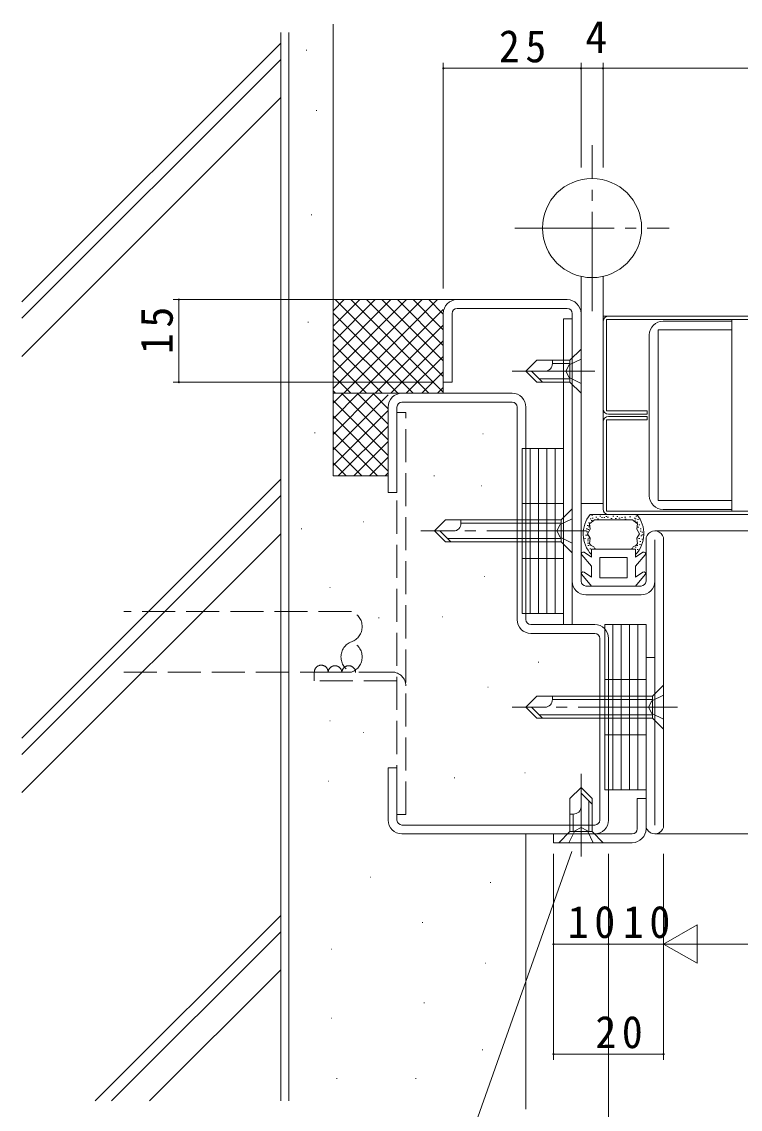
# Model space of a CAD drawing. Units: millimetres, scale not verified. Extents: x -1276 to 199, y -420 to 144.
# Drawn here: x -327.6 to -197.2, y -319.6 to -122.2 of the extents above; entities that cross this region are included whole.
import ezdxf
from ezdxf.enums import TextEntityAlignment as Align

# ---------------------------------------------------------------- set-up
doc = ezdxf.new("R2010")
doc.units = ezdxf.units.MM
doc.header["$LTSCALE"] = 2
for name, pattern in [('CHAIN2', [12, 9, -1, 1, -1]), ('DASHED3', [4, 3, -1]), ('DOUBLE_CHAIN2', [12.8, 9, -1, 0.6, -0.6, 0.6, -1])]:
    doc.linetypes.add(name, pattern=pattern)
for name, color, linetype, lineweight in [('0-3_YKK_12', 2, 'Continuous', 9), ('0-4_YSS_K', 3, 'Continuous', 9), ('0-5_YKK_D', 6, 'Continuous', 9), ('0-6_YKK_13', 4, 'Continuous', 9), ('0-7_YKK_11', 7, 'Continuous', 9)]:
    doc.layers.add(name, color=color, linetype=linetype, lineweight=lineweight)
doc.styles.add('ＭＳ ゴシック', font='')
doc.styles.get('ＭＳ ゴシック').set_extended_font_data('MS Gothic')

msp = doc.modelspace()

# ---------------------------------------------------------------- linework, layer by layer
at = {"layer": '0-3_YKK_12'}
for p, q in [((-221.128, -175.621), (-222.128, -175.621)), ((-87.628, -214.621), (-212.728, -214.621)), ((-212.728, -269.621), (-87.628, -269.621))]:
    msp.add_line(p, q, dxfattribs=at)
at = {"layer": '0-4_YSS_K'}
for p, q in [((-280.628, -318.121), (-280.628, -124.121)), ((-279.128, -318.121), (-279.128, -124.121)), ((-271.128, -204.621), (-271.128, -122.621)), ((-327.628, -173.026), (-280.628, -126.026)), ((-275.998, -127.33), (-275.898, -127.33)), ((-327.628, -175.996), (-280.628, -128.996)), ((-327.628, -182.926), (-280.628, -135.926)), ((-274.168, -138.305), (-274.068, -138.305)), ((-275.083, -157.205), (-274.983, -157.205)), ((-248.628, -172.621), (-271.128, -172.621)), ((-271.128, -188.776), (-254.973, -172.621)), ((-271.128, -185.947), (-257.802, -172.621)), ((-271.128, -183.119), (-260.63, -172.621)), ((-271.128, -180.29), (-263.459, -172.621)), ((-271.128, -177.462), (-266.287, -172.621)), ((-271.128, -174.633), (-269.116, -172.621)), ((-253.743, -189.621), (-270.743, -172.621)), ((-269.145, -189.621), (-252.145, -172.621)), ((-251.128, -189.408), (-267.915, -172.621)), ((-251.128, -186.58), (-265.087, -172.621)), ((-251.128, -183.751), (-262.258, -172.621)), ((-251.128, -180.923), (-259.43, -172.621)), ((-251.128, -178.094), (-256.601, -172.621)), ((-251.128, -175.266), (-253.773, -172.621)), ((-256.572, -189.621), (-271.128, -175.065)), ((-266.317, -189.621), (-251.128, -174.432)), ((-275.693, -176.715), (-275.593, -176.715)), ((-263.488, -189.621), (-251.128, -177.261)), ((-259.4, -189.621), (-271.128, -177.893)), ((-262.229, -189.621), (-271.128, -180.722)), ((-260.66, -189.621), (-251.128, -180.089)), ((-265.057, -189.621), (-271.128, -183.55)), ((-257.831, -189.621), (-251.128, -182.918)), ((-267.886, -189.621), (-271.128, -186.379)), ((-255.003, -189.621), (-251.128, -185.746)), ((-270.714, -189.621), (-271.128, -189.207)), ((-252.174, -189.621), (-251.128, -188.575)), ((-271.128, -197.084), (-263.665, -189.621)), ((-271.128, -194.256), (-266.493, -189.621)), ((-271.128, -191.427), (-269.322, -189.621)), ((-271.128, -199.913), (-261.128, -189.913)), ((-261.128, -200.915), (-271.128, -190.915)), ((-261.128, -198.086), (-269.593, -189.621)), ((-261.128, -195.258), (-266.765, -189.621)), ((-261.128, -192.429), (-263.936, -189.621)), ((-271.128, -202.741), (-261.128, -192.741)), ((-261.128, -203.743), (-271.128, -193.743)), ((-274.473, -196.835), (-274.373, -196.835)), ((-263.079, -204.621), (-271.128, -196.571)), ((-270.179, -204.621), (-261.128, -195.57)), ((-243.971, -196.977), (-243.871, -196.977)), ((-265.907, -204.621), (-271.128, -199.4)), ((-267.351, -204.621), (-261.128, -198.398)), ((-264.523, -204.621), (-261.128, -201.226)), ((-268.735, -204.621), (-271.128, -202.228)), ((-327.628, -252.222), (-280.628, -205.222)), ((-261.128, -204.621), (-271.128, -204.621)), ((-261.694, -204.621), (-261.128, -204.055)), ((-252.818, -204.598), (-252.717, -204.598)), ((-244.276, -206.427), (-244.176, -206.427)), ((-244.276, -206.427), (-244.176, -206.427)), ((-327.628, -255.192), (-280.628, -208.192)), ((-265.627, -212.992), (-265.527, -212.992)), ((-327.628, -262.122), (-280.628, -215.122)), ((-276.914, -214.211), (-276.814, -214.211)), ((-243.666, -222.889), (-243.566, -222.889)), ((-271.728, -224.881), (-271.628, -224.881)), ((-262.881, -230.368), (-262.781, -230.368)), ((-251.292, -230.205), (-251.192, -230.205)), ((-233.904, -238.436), (-233.804, -238.436)), ((-243.056, -243.009), (-242.956, -243.009)), ((-271.731, -249.105), (-271.631, -249.105)), ((-265.63, -251.239), (-265.53, -251.239)), ((-236.345, -258.556), (-236.245, -258.556)), ((-272.036, -260.08), (-271.936, -260.08)), ((-249.157, -259.47), (-249.057, -259.47)), ((-236.128, -269.621), (-236.128, -319.621)), ((-264.41, -277.456), (-264.31, -277.456)), ((-242.607, -278.469), (-242.507, -278.469)), ((-314.331, -318.121), (-280.628, -284.418)), ((-254.953, -285.687), (-254.853, -285.687)), ((-311.361, -318.121), (-280.628, -287.388)), ((-271.426, -290.564), (-271.326, -290.564)), ((-243.485, -293.076), (-243.385, -293.076)), ((-304.431, -318.121), (-280.628, -294.318)), ((-254.648, -300.319), (-254.548, -300.319)), ((-271.426, -303.063), (-271.326, -303.063)), ((-244.069, -308.852), (-243.969, -308.852)), ((-270.511, -314.037), (-270.411, -314.037)), ((-256.173, -314.037), (-256.073, -314.037)), ((-256.173, -314.037), (-256.073, -314.037))]:
    msp.add_line(p, q, dxfattribs=at)
at = {"layer": '0-4_YSS_K', "linetype": 'DOUBLE_CHAIN2'}
for p, q in [((-251.128, -187.621), (-251.128, -189.621)), ((-258.628, -189.621), (-271.128, -189.621)), ((-258.628, -189.621), (-269.128, -189.621))]:
    msp.add_line(p, q, dxfattribs=at)
at = {"layer": '0-4_YSS_K', "linetype": 'DASHED3'}
for p, q in [((-267.77, -229.24), (-309.128, -229.24)), ((-309.128, -240.24), (-267.77, -240.24))]:
    msp.add_line(p, q, dxfattribs=at)
for centre, radius, start, end in [((-268.77, -231.99), 2.926, 289.98309, 70.01689), ((-266.77, -237.49), 2.926, 109.98309, 250.01689), ((-268.77, -237.49), 2.926, 289.98309, 70.01689), ((-273.278, -240.24), 1.25, 0, 180.00018), ((-270.778, -240.349), 1.25, 359.99429, 179.99448), ((-268.278, -240.349), 1.25, 359.99429, 179.99448)]:
    msp.add_arc(centre, radius, start, end, dxfattribs=at)
at = {"layer": '0-5_YKK_D'}
for p, q in [((-251.128, -170.621), (-251.128, -129.621)), ((-226.128, -148.621), (-226.128, -129.621)), ((-226.128, -148.621), (-226.128, -129.621)), ((-222.128, -148.621), (-222.128, -129.621)), ((-222.128, -148.621), (-222.128, -129.621)), ((-251.128, -130.621), (-226.128, -130.621)), ((-226.128, -130.621), (-222.128, -130.621)), ((-222.128, -130.621), (49.872, -130.621)), ((-253.128, -172.621), (-300.128, -172.621)), ((-299.128, -187.621), (-299.128, -172.621)), ((-253.128, -187.621), (-300.128, -187.621)), ((-227.776, -272.823), (-247.916, -329.64)), ((-231.128, -273.221), (-231.128, -310.621)), ((-231.128, -273.221), (-231.128, -290.621)), ((-221.128, -273.221), (-221.128, -290.621)), ((-221.128, -273.221), (-221.128, -330.621)), ((-221.128, -273.221), (-221.128, -290.621)), ((-211.128, -273.221), (-211.128, -310.621)), ((-211.128, -273.221), (-211.128, -290.621)), ((-211.128, -273.221), (-211.128, -290.621)), ((-211.128, -289.621), (-205.066, -286.121)), ((-205.066, -293.121), (-205.066, -286.121)), ((-221.128, -289.621), (-231.128, -289.621)), ((-221.128, -289.621), (-211.128, -289.621)), ((-211.128, -289.621), (-205.066, -293.121)), ((-211.128, -289.621), (-199.004, -289.621)), ((-204.128, -289.621), (31.872, -289.621)), ((-231.128, -309.621), (-211.128, -309.621))]:
    msp.add_line(p, q, dxfattribs=at)
for centre, start, end in [((-251.128, -130.621), 0, 180), ((-251.128, -130.621), 180, 0), ((-226.128, -130.621), 0, 180), ((-226.128, -130.621), 0, 180), ((-226.128, -130.621), 180, 0), ((-226.128, -130.621), 180, 0), ((-222.128, -130.621), 0, 180), ((-222.128, -130.621), 0, 180), ((-222.128, -130.621), 180, 0), ((-222.128, -130.621), 180, 0), ((-299.128, -172.621), 90, 270), ((-299.128, -172.621), 270, 90), ((-299.128, -187.621), 90, 270), ((-299.128, -187.621), 270, 90), ((-231.128, -289.621), 0, 180), ((-231.128, -289.621), 180, 0), ((-221.128, -289.621), 0, 180), ((-221.128, -289.621), 0, 180), ((-221.128, -289.621), 180, 0), ((-221.128, -289.621), 180, 0), ((-231.128, -309.621), 0, 180), ((-231.128, -309.621), 180, 0), ((-211.128, -309.621), 0, 180), ((-211.128, -309.621), 180, 0)]:
    msp.add_arc(centre, 0.106, start, end, dxfattribs=at)
at = {"layer": '0-6_YKK_13', "linetype": 'CHAIN2'}
for p, q in [((-224.128, -174.69), (-224.128, -144.552)), ((-238.128, -159.621), (-210.128, -159.621)), ((-223.628, -185.621), (-238.628, -185.621)), ((-225.228, -214.621), (-255.228, -214.621)), ((-208.628, -246.621), (-238.628, -246.621)), ((-226.128, -273.721), (-226.128, -258.721))]:
    msp.add_line(p, q, dxfattribs=at)
at = {"layer": '0-6_YKK_13'}
for p, q in [((-226.128, -168.396), (-226.128, -209.621)), ((-222.128, -168.396), (-222.128, -209.621)), ((-221.128, -175.621), (-87.628, -175.621)), ((-222.128, -192.421), (-222.128, -176.621)), ((-221.528, -176.221), (-221.528, -192.821)), ((-87.628, -176.221), (-221.528, -176.221)), ((-198.728, -176.221), (-198.728, -211.021)), ((-226.128, -181.621), (-228.128, -183.621)), ((-226.128, -189.621), (-226.128, -181.621)), ((-234.128, -183.621), (-236.128, -185.621)), ((-228.128, -183.621), (-234.128, -183.621)), ((-231.328, -184.221), (-231.328, -183.621)), ((-228.128, -183.621), (-228.128, -187.621)), ((-228.128, -184.221), (-231.328, -184.221)), ((-234.128, -187.621), (-236.128, -185.621)), ((-233.128, -187.621), (-235.128, -185.621)), ((-228.128, -187.021), (-233.728, -187.021)), ((-228.128, -187.621), (-234.128, -187.621)), ((-226.128, -189.621), (-228.128, -187.621)), ((-221.528, -192.821), (-214.128, -192.821)), ((-214.128, -193.421), (-221.128, -193.421)), ((-214.128, -192.821), (-214.128, -193.421)), ((-222.128, -194.821), (-222.128, -210.621)), ((-221.528, -194.421), (-214.128, -194.421)), ((-221.528, -211.021), (-221.528, -194.421)), ((-214.128, -193.821), (-221.128, -193.821)), ((-214.128, -194.421), (-214.128, -193.821)), ((-235.328, -199.621), (-236.828, -199.621)), ((-236.828, -229.621), (-236.828, -199.621)), ((-235.328, -229.621), (-235.328, -199.621)), ((-233.828, -199.621), (-235.328, -199.621)), ((-235.328, -229.621), (-235.328, -199.621)), ((-233.828, -229.621), (-233.828, -199.621)), ((-232.328, -199.621), (-233.828, -199.621)), ((-233.828, -229.621), (-233.828, -199.621)), ((-232.328, -229.621), (-232.328, -199.621)), ((-230.828, -199.621), (-232.328, -199.621)), ((-232.328, -229.621), (-232.328, -199.621)), ((-229.328, -199.621), (-230.828, -199.621)), ((-230.828, -229.621), (-230.828, -199.621)), ((-230.828, -229.621), (-230.828, -199.621)), ((-229.328, -229.621), (-229.328, -199.621)), ((-227.728, -210.621), (-229.728, -212.621)), ((-227.728, -218.621), (-227.728, -210.621)), ((-226.128, -209.621), (-223.128, -209.621)), ((-225.128, -209.621), (-222.128, -209.621)), ((-87.628, -211.021), (-221.528, -211.021)), ((-250.728, -212.621), (-252.728, -214.621)), ((-229.728, -212.621), (-250.728, -212.621)), ((-247.928, -213.221), (-247.928, -212.621)), ((-229.728, -213.221), (-247.928, -213.221)), ((-229.728, -212.621), (-229.728, -216.621)), ((-224.795, -213.146), (-224.595, -213.146)), ((-215.985, -211.621), (-224.471, -211.621)), ((-224.461, -212.406), (-224.261, -212.406)), ((-224.27, -212.704), (-224.07, -212.704)), ((-224.21, -211.774), (-224.01, -211.774)), ((-224.115, -212.323), (-223.915, -212.323)), ((-223.747, -212.621), (-216.709, -212.621)), ((-223.435, -212.119), (-223.235, -212.119)), ((-223.149, -212.405), (-222.949, -212.405)), ((-222.702, -211.922), (-222.502, -211.922)), ((-222.434, -212.19), (-222.234, -212.19)), ((-221.987, -212.208), (-221.787, -212.208)), ((-221.63, -211.976), (-221.43, -211.976)), ((-221.362, -212.119), (-221.161, -212.119)), ((-221.128, -211.621), (-87.628, -211.621)), ((-220.7, -212.351), (-220.5, -212.351)), ((-220.361, -211.94), (-220.161, -211.94)), ((-219.914, -212.351), (-219.714, -212.351)), ((-219.628, -212.012), (-219.428, -212.012)), ((-219.235, -212.298), (-219.035, -212.298)), ((-218.806, -212.155), (-218.606, -212.155)), ((-218.216, -212.101), (-218.016, -212.101)), ((-218.144, -212.494), (-217.944, -212.494)), ((-217.304, -212.029), (-217.104, -212.029)), ((-216.624, -211.655), (-216.424, -211.655)), ((-216.5, -212.315), (-216.3, -212.315)), ((-216.433, -212.764), (-216.233, -212.764)), ((-216.314, -212.418), (-216.114, -212.418)), ((-216.194, -211.917), (-215.994, -211.917)), ((-216.027, -213.003), (-215.827, -213.003)), ((-215.896, -212.526), (-215.696, -212.526)), ((-250.728, -216.621), (-252.728, -214.621)), ((-249.728, -216.621), (-251.728, -214.621)), ((-225.308, -214.613), (-225.108, -214.613)), ((-225.177, -214.219), (-224.977, -214.219)), ((-225.105, -214.804), (-224.905, -214.804)), ((-225.01, -213.623), (-224.81, -213.623)), ((-224.902, -214.351), (-224.702, -214.351)), ((-224.771, -213.85), (-224.571, -213.85)), ((-224.735, -213.611), (-224.535, -213.611)), ((-215.836, -213.921), (-215.636, -213.921)), ((-215.622, -213.539), (-215.422, -213.539)), ((-215.419, -214.255), (-215.219, -214.255)), ((-215.395, -214.673), (-215.195, -214.673)), ((-215.097, -214.816), (-214.897, -214.816)), ((-229.728, -216.621), (-250.728, -216.621)), ((-229.728, -216.021), (-250.328, -216.021)), ((-227.728, -218.621), (-229.728, -216.621)), ((-225.511, -216.009), (-225.311, -216.009)), ((-225.32, -215.377), (-225.12, -215.377)), ((-225.141, -215.4), (-224.941, -215.4)), ((-224.979, -216.424), (-224.779, -216.424)), ((-224.974, -216.092), (-224.774, -216.092)), ((-224.932, -216.846), (-224.732, -216.846)), ((-224.747, -215.925), (-224.547, -215.925)), ((-215.669, -215.997), (-215.469, -215.997)), ((-215.525, -217.081), (-215.325, -217.081)), ((-215.466, -216.518), (-215.266, -216.518)), ((-215.264, -215.496), (-215.064, -215.496)), ((-215.109, -216.104), (-214.909, -216.104)), ((-215.061, -215.353), (-214.861, -215.353)), ((-224.228, -221.021), (-225.972, -218.942)), ((-224.228, -219.402), (-225.576, -218.5)), ((-224.873, -217.233), (-224.673, -217.233)), ((-224.545, -217.855), (-224.345, -217.855)), ((-224.228, -219.402), (-224.228, -217.921)), ((-224.228, -217.921), (-220.228, -217.921)), ((-216.228, -217.921), (-220.228, -217.921)), ((-216.299, -217.585), (-216.099, -217.585)), ((-216.228, -219.402), (-216.228, -217.921)), ((-216.228, -219.402), (-214.88, -218.5)), ((-216.228, -221.021), (-214.484, -218.942)), ((-216.006, -217.257), (-215.806, -217.257)), ((-215.947, -217.961), (-215.747, -217.961)), ((-224.228, -223.002), (-224.228, -221.021)), ((-222.728, -223.121), (-222.728, -219.421)), ((-222.728, -219.421), (-217.728, -219.421)), ((-217.728, -223.121), (-217.728, -219.421)), ((-216.228, -223.002), (-216.228, -221.021)), ((-224.228, -224.621), (-225.972, -222.542)), ((-224.228, -223.002), (-225.576, -222.1)), ((-222.728, -223.121), (-217.728, -223.121)), ((-216.228, -223.002), (-214.88, -222.1)), ((-216.228, -224.621), (-214.484, -222.542)), ((-216.228, -224.621), (-224.228, -224.621)), ((-236.828, -229.621), (-235.328, -229.621)), ((-235.328, -229.621), (-233.828, -229.621)), ((-233.828, -229.621), (-232.328, -229.621)), ((-232.328, -229.621), (-230.828, -229.621)), ((-230.828, -229.621), (-229.328, -229.621)), ((-220.328, -231.621), (-221.828, -231.621)), ((-221.828, -261.621), (-221.828, -231.621)), ((-220.328, -261.621), (-220.328, -231.621)), ((-218.828, -231.621), (-220.328, -231.621)), ((-220.328, -261.621), (-220.328, -231.621)), ((-218.828, -261.621), (-218.828, -231.621)), ((-217.328, -231.621), (-218.828, -231.621)), ((-218.828, -261.621), (-218.828, -231.621)), ((-217.328, -261.621), (-217.328, -231.621)), ((-215.828, -231.621), (-217.328, -231.621)), ((-217.328, -261.621), (-217.328, -231.621)), ((-214.328, -231.621), (-215.828, -231.621)), ((-215.828, -261.621), (-215.828, -231.621)), ((-215.828, -261.621), (-215.828, -231.621)), ((-214.328, -261.621), (-214.328, -231.621)), ((-211.128, -242.621), (-213.128, -244.621)), ((-211.128, -250.621), (-211.128, -242.621)), ((-234.128, -244.621), (-236.128, -246.621)), ((-213.128, -244.621), (-234.128, -244.621)), ((-231.328, -245.221), (-231.328, -244.621)), ((-213.128, -244.621), (-213.128, -248.621)), ((-234.128, -248.621), (-236.128, -246.621)), ((-233.128, -248.621), (-235.128, -246.621)), ((-213.128, -245.221), (-231.328, -245.221)), ((-213.128, -248.621), (-234.128, -248.621)), ((-213.128, -248.021), (-233.728, -248.021)), ((-211.128, -250.621), (-213.128, -248.621)), ((-228.128, -263.221), (-226.128, -261.221)), ((-224.128, -263.221), (-226.128, -261.221)), ((-224.128, -264.221), (-226.128, -262.221)), ((-221.828, -261.621), (-220.328, -261.621)), ((-220.328, -261.621), (-218.828, -261.621)), ((-218.828, -261.621), (-217.328, -261.621)), ((-217.328, -261.621), (-215.828, -261.621)), ((-215.828, -261.621), (-214.328, -261.621)), ((-228.128, -269.221), (-228.128, -263.221)), ((-224.728, -269.221), (-224.728, -263.621)), ((-224.128, -269.221), (-224.128, -263.221)), ((-227.528, -266.021), (-228.128, -266.021)), ((-227.528, -269.221), (-227.528, -266.021)), ((-230.128, -271.221), (-228.128, -269.221)), ((-228.128, -269.221), (-224.128, -269.221)), ((-222.128, -271.221), (-224.128, -269.221)), ((-222.128, -271.221), (-230.128, -271.221))]:
    msp.add_line(p, q, dxfattribs=at)
at = {"layer": '0-6_YKK_13', "linetype": 'DASHED3'}
for p, q in [((-226.128, -183.421), (-228.281, -184.471)), ((-228.281, -184.471), (-228.892, -185.621)), ((-228.281, -186.771), (-228.892, -185.621)), ((-226.128, -187.821), (-228.281, -186.771)), ((-257.928, -193.121), (-259.528, -193.121)), ((-259.528, -193.121), (-259.528, -266.121)), ((-236.828, -209.621), (-235.328, -209.621)), ((-235.328, -209.621), (-233.828, -209.621)), ((-233.828, -209.621), (-232.328, -209.621)), ((-232.328, -209.621), (-230.828, -209.621)), ((-230.828, -209.621), (-229.328, -209.621)), ((-227.728, -212.421), (-229.881, -213.471)), ((-229.881, -213.471), (-230.492, -214.621)), ((-229.881, -215.771), (-230.492, -214.621)), ((-227.728, -216.821), (-229.881, -215.771)), ((-235.328, -219.621), (-236.828, -219.621)), ((-233.828, -219.621), (-235.328, -219.621)), ((-232.328, -219.621), (-233.828, -219.621)), ((-230.828, -219.621), (-232.328, -219.621)), ((-229.328, -219.621), (-230.828, -219.621)), ((-274.528, -241.84), (-274.528, -240.24)), ((-260.428, -240.24), (-274.528, -240.24)), ((-259.528, -241.84), (-274.528, -241.84)), ((-221.828, -241.621), (-220.328, -241.621)), ((-220.328, -241.621), (-218.828, -241.621)), ((-218.828, -241.621), (-217.328, -241.621)), ((-217.328, -241.621), (-215.828, -241.621)), ((-215.828, -241.621), (-214.328, -241.621)), ((-211.128, -244.421), (-213.281, -245.471)), ((-213.281, -245.471), (-213.892, -246.621)), ((-213.281, -247.771), (-213.892, -246.621)), ((-211.128, -248.821), (-213.281, -247.771)), ((-220.328, -251.621), (-221.828, -251.621)), ((-218.828, -251.621), (-220.328, -251.621)), ((-217.328, -251.621), (-218.828, -251.621)), ((-215.828, -251.621), (-217.328, -251.621)), ((-214.328, -251.621), (-215.828, -251.621)), ((-227.278, -269.068), (-226.128, -268.457)), ((-224.978, -269.068), (-226.128, -268.457)), ((-228.328, -271.221), (-227.278, -269.068)), ((-223.928, -271.221), (-224.978, -269.068))]:
    msp.add_line(p, q, dxfattribs=at)
msp.add_lwpolyline([(-259.528, -266.121), (-257.928, -266.121), (-257.928, -193.121)], dxfattribs=at)
at = {"layer": '0-6_YKK_13'}
for points in [[(-223.747, -212.621), (-223.803, -212.732), (-224.213, -213.04), (-224.57, -213.322), (-224.522, -213.77), (-224.445, -214.282), (-224.709, -214.727), (-224.928, -215.121), (-224.445, -215.96), (-224.498, -216.459), (-224.57, -216.92), (-224.479, -217.102), (-224.301, -217.255), (-223.803, -217.51)], [(-216.653, -217.51), (-216.155, -217.255), (-215.977, -217.102), (-215.886, -216.92), (-215.958, -216.459), (-216.011, -215.96), (-215.528, -215.121), (-215.747, -214.727), (-216.011, -214.282), (-215.934, -213.77), (-215.886, -213.322), (-216.242, -213.04), (-216.653, -212.732), (-216.709, -212.621)]]:
    msp.add_lwpolyline(points, dxfattribs=at)
msp.add_circle((-224.128, -159.621), 9, dxfattribs=at)
for centre, radius, start, end in [((-221.128, -176.621), 1, 90, 180), ((-232.66, -184.288), 1.333, 270, 2.86598), ((-221.128, -192.421), 1, 180, 270), ((-221.128, -194.821), 1, 90, 180), ((-221.128, -210.621), 1, 180, 270), ((-249.26, -213.288), 1.333, 270, 2.86598), ((-220.228, -215.121), 5.5, 140.48035, 223.34175), ((-220.228, -215.121), 5.5, 316.65823, 39.51962), ((-225.742, -218.75), 0.3, 56.21114, 220.00243), ((-220.228, -215.121), 4.3, 213.74989, 220.62927), ((-220.228, -215.121), 4.3, 319.3705, 326.24989), ((-214.714, -218.75), 0.3, 319.99756, 123.78885), ((-225.742, -222.35), 0.3, 56.21114, 220.00243), ((-214.714, -222.35), 0.3, 319.99756, 123.78885), ((-232.66, -245.288), 1.333, 270, 2.86598), ((-227.461, -264.689), 1.333, 267.134, 0)]:
    msp.add_arc(centre, radius, start, end, dxfattribs=at)
at = {"layer": '0-6_YKK_13', "linetype": 'DASHED3'}
msp.add_arc((-260.428, -242.74), 2.5, 0, 90, dxfattribs=at)
at = {"layer": '0-7_YKK_11'}
for p, q in [((-228.628, -172.621), (-248.628, -172.621)), ((-248.628, -174.221), (-228.628, -174.221)), ((-227.728, -175.121), (-227.728, -223.721)), ((-226.128, -223.721), (-226.128, -175.121)), ((-213.728, -179.021), (-213.728, -208.221)), ((-238.628, -189.621), (-258.628, -189.621)), ((-258.628, -191.221), (-238.628, -191.221)), ((-237.728, -192.121), (-237.728, -230.721)), ((-236.128, -230.721), (-236.128, -192.121)), ((-214.328, -216.221), (-214.328, -223.721)), ((-212.728, -216.221), (-212.728, -268.021)), ((-211.128, -268.021), (-211.128, -216.221)), ((-215.228, -224.621), (-225.228, -224.621)), ((-225.228, -226.221), (-215.228, -226.221)), ((-223.628, -231.621), (-235.228, -231.621)), ((-235.228, -233.221), (-223.628, -233.221)), ((-222.728, -234.121), (-222.728, -267.121)), ((-221.128, -267.121), (-221.128, -234.121)), ((-223.628, -268.021), (-258.628, -268.021)), ((-258.628, -269.621), (-223.628, -269.621)), ((-231.128, -269.621), (-216.828, -269.621))]:
    msp.add_line(p, q, dxfattribs=at)
for points in [[(-251.128, -175.121), (-251.128, -187.621), (-249.528, -187.621), (-249.528, -175.121)], [(-212.128, -209.121), (-212.128, -178.121), (-198.728, -178.121), (-198.728, -176.521), (-211.228, -176.521)], [(-261.128, -192.121), (-261.128, -207.621), (-259.528, -207.621), (-259.528, -192.121)], [(-211.228, -210.721), (-198.728, -210.721), (-198.728, -209.121), (-212.128, -209.121)], [(-212.728, -237.621), (-214.328, -237.621), (-214.328, -268.021)], [(-259.528, -267.121), (-259.528, -257.621), (-261.128, -257.621), (-261.128, -267.121)], [(-215.928, -268.721), (-215.928, -263.221), (-214.328, -263.221), (-214.328, -268.721)], [(-216.828, -271.221), (-231.128, -271.221), (-231.128, -269.621)]]:
    msp.add_lwpolyline(points, dxfattribs=at)
msp.add_lwpolyline([(-229.328, -231.621), (-229.328, -176.121), (-227.728, -176.121), (-227.728, -231.621)], close=True, dxfattribs=at)
for centre, radius, start, end in [((-248.628, -175.121), 2.5, 90, 179.99998), ((-228.628, -175.121), 2.5, 0, 89.99998), ((-248.628, -175.121), 0.9, 90, 179.99998), ((-228.628, -175.121), 0.9, 0, 89.99998), ((-211.228, -179.021), 2.5, 90, 179.99998), ((-258.628, -192.121), 2.5, 90, 179.99998), ((-258.628, -192.121), 0.9, 90.00047, 180.00046), ((-238.628, -192.121), 2.5, 0.00002, 90.00034), ((-238.628, -192.121), 0.9, 0.00003, 90.00002), ((-211.228, -208.221), 2.5, 180, 269.99998), ((-212.728, -216.221), 1.6, 359.99998, 180), ((-225.228, -223.721), 2.5, 180, 269.99998), ((-225.228, -223.721), 0.9, 180, 269.99998), ((-215.228, -223.721), 0.9, 270, 359.99998), ((-215.228, -223.721), 2.5, 270, 359.99998), ((-235.228, -230.721), 2.5, 180, 269.99998), ((-235.228, -230.721), 0.9, 180, 269.99998), ((-223.628, -234.121), 2.5, 0, 90.00032), ((-223.628, -234.121), 0.9, 0.00003, 90.00002), ((-258.628, -267.121), 2.5, 180, 269.99998), ((-258.628, -267.121), 0.9, 180.00003, 270.00002), ((-223.628, -267.121), 0.9, 269.99898, 359.99896), ((-223.628, -267.121), 2.5, 270, 359.99998), ((-212.728, -268.021), 1.6, 179.99998, 0), ((-216.828, -268.721), 0.9, 270, 359.99998), ((-216.828, -268.721), 2.5, 270, 359.99998)]:
    msp.add_arc(centre, radius, start, end, dxfattribs=at)

# ---------------------------------------------------------------- texts
at = {"layer": '0-5_YKK_D', "color": 7, "style": 'ＭＳ ゴシック'}
msp.add_text('4', height=5.865, dxfattribs=at).set_placement((-225.365, -129.621), align=Align.BOTTOM_LEFT)
at = {"layer": '0-5_YKK_D', "color": 7, "char_height": 5.865, "attachment_point": 7, "style": 'ＭＳ ゴシック'}
for s, insert in [('\\T1.27;\\W0.95;25', (-241.028, -129.621)), ('\\T1.27;\\W0.95;10', (-228.528, -288.621)), ('\\T1.27;\\W0.95;10', (-218.528, -288.621)), ('\\T1.27;\\W0.95;20', (-223.528, -308.621))]:
    msp.add_mtext(s, dxfattribs=dict(at, insert=insert))
at = {"layer": '0-5_YKK_D', "color": 7, "insert": (-300.128, -182.521), "char_height": 5.865, "attachment_point": 7, "rotation": 90, "style": 'ＭＳ ゴシック'}
msp.add_mtext('\\T1.27;\\W0.95;15', dxfattribs=at)

doc.saveas('drawing.dxf')
